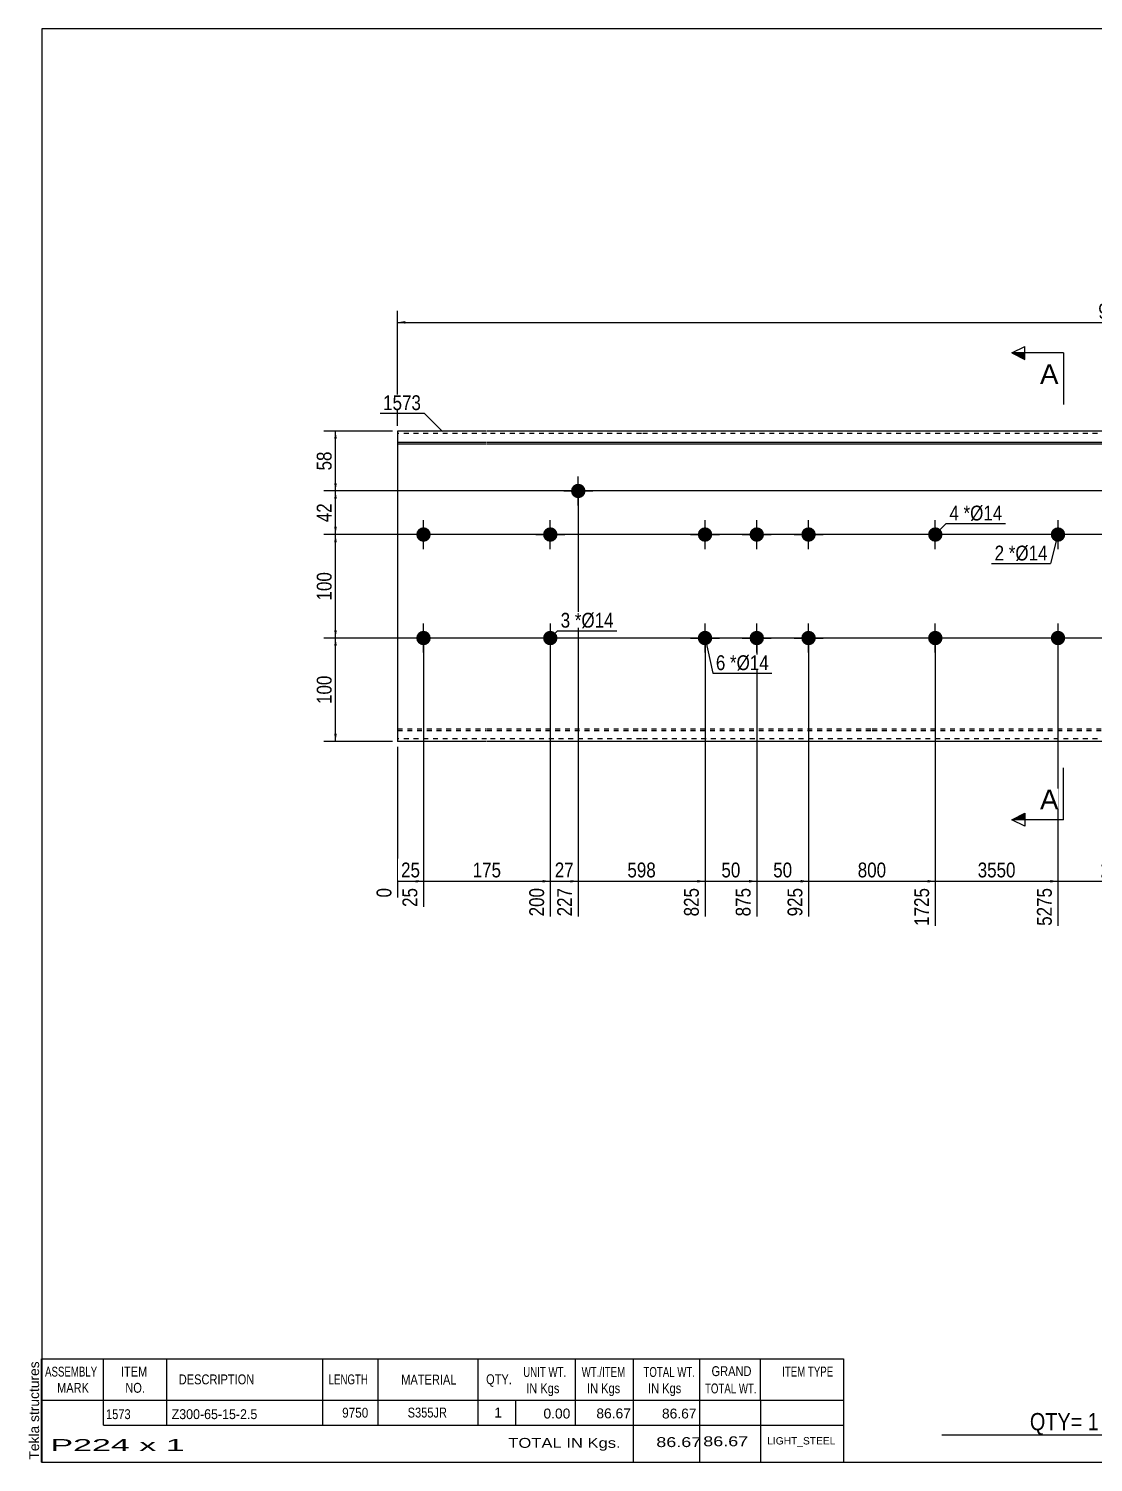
# Model space of a CAD drawing. Header units: millimetres. Extents: x -71 to 331, y -169 to 108.
# Drawn here: x -71.3 to 134.4, y -169.3 to 107.8 of the extents above; entities that cross this region are included whole.
import ezdxf

# ---------------------------------------------------------------- set-up
doc = ezdxf.new("R2010")
doc.units = ezdxf.units.MM
doc.linetypes.add('DXK_LINE_DOT1', pattern=[1.8814, 0.9407, -0.9407])
doc.styles.add('Arial', font='ARIAL.TTF', dxfattribs={"height": 0.2})
doc.styles.add('Arial Narrow', font='ARIALN.TTF', dxfattribs={"height": 0.2})

# ---------------------------------------------------------------- blocks, each defined once
blk = doc.blocks.new('Unknown-629085138-1893')
at = {"color": 5, "linetype": 'Continuous'}
for p, q in [((331.25, 107.75), (-68.75, 107.75)), ((-68.75, 107.75), (-68.75, -169.25)), ((331.25, -169.25), (331.25, 107.75)), ((-68.75, -169.25), (331.25, -169.25))]:
    blk.add_line(p, q, dxfattribs=at)
at = {"color": 174, "linetype": 'Continuous', "style": 'Arial'}
blk.add_text('Tekla structures', height=1.9102, rotation=90, dxfattribs=at).set_placement((-69.25, -168.75))
blk = doc.blocks.new('Bolt-629085138-1223 - 1203')
at = {"linetype": 'Continuous'}
for points in [[(57.98, 10, -1), (60.78, 10, -1)], [(67.98, 10, -1), (70.78, 10, -1)], [(77.98, 10, -1), (80.78, 10, -1)], [(57.98, -10, -1), (60.78, -10, -1)], [(67.98, -10, -1), (70.78, -10, -1)], [(77.98, -10, -1), (80.78, -10, -1)]]:
    blk.add_hatch(color=3, dxfattribs=at).paths.add_polyline_path(points)
at = {"color": 3, "linetype": 'Continuous'}
for p, q in [((59.38, 7.2), (59.38, 12.8)), ((69.38, 7.2), (69.38, 12.8)), ((79.38, 7.2), (79.38, 12.8)), ((56.58, 10), (62.18, 10)), ((66.58, 10), (72.18, 10)), ((76.58, 10), (82.18, 10)), ((59.38, -12.8), (59.38, -7.2)), ((69.38, -12.8), (69.38, -7.2)), ((79.38, -12.8), (79.38, -7.2)), ((56.58, -10), (62.18, -10)), ((66.58, -10), (72.18, -10)), ((76.58, -10), (82.18, -10))]:
    blk.add_line(p, q, dxfattribs=at)
blk = doc.blocks.new('Part-629085138-1218 - 1203')
at = {"color": 2, "linetype": 'Continuous'}
for p, q in [((0, 30), (0, -30)), ((17.19, 30), (0, 30)), ((0, 27.88), (17.19, 27.88)), ((47.08, 30), (17.29, 30)), ((17.29, 27.88), (47.08, 27.88)), ((91.57, 30), (47.18, 30)), ((47.18, 27.88), (91.57, 27.88)), ((116.06, 30), (91.67, 30)), ((91.67, 27.88), (116.06, 27.88)), ((138.96, 30), (116.16, 30)), ((116.16, 27.88), (138.96, 27.88)), ((163.45, 30), (139.06, 30)), ((139.06, 27.88), (163.45, 27.88)), ((186.35, 30), (163.55, 30)), ((163.55, 27.88), (186.35, 27.88)), ((230.83, 30), (186.45, 30)), ((186.45, 27.88), (230.83, 27.88)), ((260.72, 30), (230.93, 30)), ((230.93, 27.88), (260.72, 27.88)), ((278.02, 30), (260.82, 30)), ((260.82, 27.88), (278.02, 27.88)), ((278.02, 27.88), (278.02, 30)), ((278.02, -30), (278.02, 27.88)), ((0, 27.53), (17.19, 27.53)), ((17.29, 27.53), (47.08, 27.53)), ((47.18, 27.53), (91.57, 27.53)), ((91.67, 27.53), (116.06, 27.53)), ((116.16, 27.53), (138.96, 27.53)), ((139.06, 27.53), (163.45, 27.53)), ((163.55, 27.53), (186.35, 27.53)), ((186.45, 27.53), (230.83, 27.53)), ((230.93, 27.53), (260.72, 27.53)), ((260.82, 27.53), (278.02, 27.53)), ((17.19, -30), (0, -30)), ((47.08, -30), (17.29, -30)), ((91.57, -30), (47.18, -30)), ((116.06, -30), (91.67, -30)), ((138.96, -30), (116.16, -30)), ((163.45, -30), (139.06, -30)), ((186.35, -30), (163.55, -30)), ((230.83, -30), (186.45, -30)), ((260.72, -30), (230.93, -30)), ((278.02, -30), (260.82, -30))]:
    blk.add_line(p, q, dxfattribs=at)
at = {"color": 7, "linetype": 'DXK_LINE_DOT1'}
for p, q in [((17.19, 29.5), (0, 29.5)), ((47.08, 29.5), (17.29, 29.5)), ((91.57, 29.5), (47.18, 29.5)), ((116.06, 29.5), (91.67, 29.5)), ((138.96, 29.5), (116.16, 29.5)), ((163.45, 29.5), (139.06, 29.5)), ((186.35, 29.5), (163.55, 29.5)), ((230.83, 29.5), (186.45, 29.5)), ((260.72, 29.5), (230.93, 29.5)), ((278.02, 29.5), (260.82, 29.5)), ((0, -27.53), (17.19, -27.53)), ((17.29, -27.53), (47.08, -27.53)), ((47.18, -27.53), (91.57, -27.53)), ((91.67, -27.53), (116.06, -27.53)), ((116.16, -27.53), (138.96, -27.53)), ((139.06, -27.53), (163.45, -27.53)), ((163.55, -27.53), (186.35, -27.53)), ((186.45, -27.53), (230.83, -27.53)), ((230.93, -27.53), (260.72, -27.53)), ((260.82, -27.53), (278.02, -27.53)), ((0, -27.88), (17.19, -27.88)), ((17.19, -29.5), (0, -29.5)), ((17.29, -27.88), (47.08, -27.88)), ((47.08, -29.5), (17.29, -29.5)), ((47.18, -27.88), (91.57, -27.88)), ((91.57, -29.5), (47.18, -29.5)), ((91.67, -27.88), (116.06, -27.88)), ((116.06, -29.5), (91.67, -29.5)), ((116.16, -27.88), (138.96, -27.88)), ((138.96, -29.5), (116.16, -29.5)), ((139.06, -27.88), (163.45, -27.88)), ((163.45, -29.5), (139.06, -29.5)), ((163.55, -27.88), (186.35, -27.88)), ((186.35, -29.5), (163.55, -29.5)), ((186.45, -27.88), (230.83, -27.88)), ((230.83, -29.5), (186.45, -29.5)), ((230.93, -27.88), (260.72, -27.88)), ((260.72, -29.5), (230.93, -29.5)), ((260.82, -27.88), (278.02, -27.88)), ((278.02, -29.5), (260.82, -29.5))]:
    blk.add_line(p, q, dxfattribs=at)
blk = doc.blocks.new('Bolt-629085138-1224 - 1203')
at = {"linetype": 'Continuous'}
blk.add_hatch(color=3, dxfattribs=at).paths.add_polyline_path([(33.49, 18.42, -1), (36.29, 18.42, -1)])
at = {"color": 3, "linetype": 'Continuous'}
for p, q in [((34.89, 15.62), (34.89, 21.22)), ((32.09, 18.42), (37.69, 18.42))]:
    blk.add_line(p, q, dxfattribs=at)
blk = doc.blocks.new('Bolt-629085138-1225 - 1203')
at = {"linetype": 'Continuous'}
blk.add_hatch(color=3, dxfattribs=at).paths.add_polyline_path([(30.89, -10, -1), (28.09, -10, -1)])
at = {"color": 3, "linetype": 'Continuous'}
for p, q in [((29.49, -7.2), (29.49, -12.8)), ((32.29, -10), (26.69, -10))]:
    blk.add_line(p, q, dxfattribs=at)
blk = doc.blocks.new('Bolt-629085138-1226 - 1203')
at = {"linetype": 'Continuous'}
blk.add_hatch(color=3, dxfattribs=at).paths.add_polyline_path([(28.09, 10, -1), (30.89, 10, -1)])
at = {"color": 3, "linetype": 'Continuous'}
for p, q in [((29.49, 7.2), (29.49, 12.8)), ((26.69, 10), (32.29, 10))]:
    blk.add_line(p, q, dxfattribs=at)
blk = doc.blocks.new('Bolt-629085138-1227 - 1203')
at = {"linetype": 'Continuous'}
for points in [[(3.6, 10, -1), (6.4, 10, -1)], [(102.46, 10, -1), (105.26, 10, -1)]]:
    blk.add_hatch(color=3, dxfattribs=at).paths.add_polyline_path(points)
at = {"color": 3, "linetype": 'Continuous'}
for p, q in [((5, 7.2), (5, 12.8)), ((103.86, 7.2), (103.86, 12.8)), ((7.8, 10), (2.2, 10)), ((106.66, 10), (101.06, 10))]:
    blk.add_line(p, q, dxfattribs=at)
blk = doc.blocks.new('Bolt-629085138-1228 - 1203')
at = {"linetype": 'Continuous'}
for points in [[(3.6, -10, -1), (6.4, -10, -1)], [(102.46, -10, -1), (105.26, -10, -1)]]:
    blk.add_hatch(color=3, dxfattribs=at).paths.add_polyline_path(points)
at = {"color": 3, "linetype": 'Continuous'}
for p, q in [((5, -12.8), (5, -7.2)), ((103.86, -12.8), (103.86, -7.2)), ((7.8, -10), (2.2, -10)), ((106.66, -10), (101.06, -10))]:
    blk.add_line(p, q, dxfattribs=at)
blk = doc.blocks.new('Bolt-629085138-1232 - 1203')
at = {"linetype": 'Continuous'}
for points in [[(128.96, 10, -1), (126.16, 10, -1)], [(128.96, -10, -1), (126.16, -10, -1)]]:
    blk.add_hatch(color=3, dxfattribs=at).paths.add_polyline_path(points)
at = {"color": 3, "linetype": 'Continuous'}
for p, q in [((127.56, 12.8), (127.56, 7.2)), ((130.36, 10), (124.76, 10)), ((127.56, -7.2), (127.56, -12.8)), ((130.36, -10), (124.76, -10))]:
    blk.add_line(p, q, dxfattribs=at)
blk = doc.blocks.new('StraightDimension-629085138-1279 - 1203')
at = {"linetype": 'Continuous'}
blk.add_hatch(color=7, dxfattribs=at).paths.add_polyline_path([(67.88, -56.75), (69.38, -57), (67.88, -57.25)])
at = {"color": 7, "linetype": 'Continuous'}
for p, q in [((59.38, -11), (59.38, -63.78)), ((69.38, -11), (69.38, -63.78)), ((59.38, -57), (69.38, -57))]:
    blk.add_line(p, q, dxfattribs=at)
at = {"color": 0}
blk.add_wipeout([(66.8, -56.85), (66.8, -52.65), (61.95, -52.65), (61.95, -56.85)], dxfattribs=at)
at = {"color": 3, "style": 'Arial Narrow'}
blk.add_text('50', height=2.863, dxfattribs=at).set_placement((62.55, -56.25))
at = {"color": 0, "linetype": 'Continuous'}
blk.add_wipeout([(68.78, -57.7), (64.58, -57.7), (64.58, -64.38), (68.78, -64.38)], dxfattribs=at)
at = {"color": 3, "linetype": 'Continuous', "style": 'Arial Narrow'}
blk.add_text('875', height=2.863, rotation=90.0002, dxfattribs=at).set_placement((68.18, -63.78))
blk = doc.blocks.new('StraightDimension-629085138-1348 - 1203')
at = {"linetype": 'Continuous'}
for points in [[(-12.25, 28.5), (-12, 30), (-11.75, 28.5)], [(-11.75, 19.92), (-12, 18.42), (-12.25, 19.92)]]:
    blk.add_hatch(color=7, dxfattribs=at).paths.add_polyline_path(points)
at = {"color": 7, "linetype": 'Continuous'}
for p, q in [((-1, 30), (-14.25, 30)), ((-12, 18.42), (-12, 30)), ((242.13, 18.42), (-14.25, 18.42))]:
    blk.add_line(p, q, dxfattribs=at)
at = {"color": 0}
blk.add_wipeout([(-12.15, 26.64), (-16.35, 26.64), (-16.35, 21.78), (-12.15, 21.78)], dxfattribs=at)
at = {"color": 3, "style": 'Arial Narrow'}
blk.add_text('58', height=2.863, rotation=90.0002, dxfattribs=at).set_placement((-12.75, 22.38))
blk = doc.blocks.new('StraightDimension-629085138-1283 - 1203')
at = {"linetype": 'Continuous'}
blk.add_hatch(color=7, dxfattribs=at).paths.add_polyline_path([(3.5, -56.75), (5, -57), (3.5, -57.25)])
at = {"color": 7, "linetype": 'Continuous'}
for p, q in [((5, -11), (5, -61.96)), ((0, -31), (0, -60.13)), ((0, -57), (5, -57))]:
    blk.add_line(p, q, dxfattribs=at)
at = {"color": 0}
blk.add_wipeout([(4.93, -56.85), (4.93, -52.65), (0.07, -52.65), (0.07, -56.85)], dxfattribs=at)
at = {"color": 3, "style": 'Arial Narrow'}
blk.add_text('25', height=2.863, dxfattribs=at).set_placement((0.67, -56.25))
at = {"color": 0, "linetype": 'Continuous'}
blk.add_wipeout([(4.4, -57.7), (0.2, -57.7), (0.2, -62.56), (4.4, -62.56)], dxfattribs=at)
at = {"color": 3, "linetype": 'Continuous', "style": 'Arial Narrow'}
blk.add_text('25', height=2.863, rotation=90.0002, dxfattribs=at).set_placement((3.8, -61.96))
at = {"color": 0, "linetype": 'Continuous'}
blk.add_wipeout([(-0.6, -57.7), (-4.8, -57.7), (-4.8, -60.73), (-0.6, -60.73)], dxfattribs=at)
at = {"color": 3, "linetype": 'Continuous', "style": 'Arial Narrow'}
blk.add_text('0', height=2.86, rotation=90.0002, dxfattribs=at).set_placement((-1.2, -60.13))
blk = doc.blocks.new('StraightDimension-629085138-1282 - 1203')
at = {"linetype": 'Continuous'}
blk.add_hatch(color=7, dxfattribs=at).paths.add_polyline_path([(27.99, -56.75), (29.49, -57), (27.99, -57.25)])
at = {"color": 7, "linetype": 'Continuous'}
for p, q in [((5, -11), (5, -61.96)), ((29.49, -11), (29.49, -63.78)), ((5, -57), (29.49, -57))]:
    blk.add_line(p, q, dxfattribs=at)
at = {"color": 0}
blk.add_wipeout([(20.59, -56.85), (20.59, -52.65), (13.9, -52.65), (13.9, -56.85)], dxfattribs=at)
at = {"color": 0, "linetype": 'Continuous'}
blk.add_wipeout([(28.89, -57.7), (24.69, -57.7), (24.69, -64.38), (28.89, -64.38)], dxfattribs=at)
at = {"color": 3, "style": 'Arial Narrow'}
blk.add_text('175', height=2.863, dxfattribs=at).set_placement((14.5, -56.25))
at = {"color": 3, "linetype": 'Continuous', "style": 'Arial Narrow'}
blk.add_text('200', height=2.863, rotation=90.0002, dxfattribs=at).set_placement((28.29, -63.78))
blk = doc.blocks.new('StraightDimension-629085138-1350 - 1203')
at = {"linetype": 'Continuous'}
for points in [[(-12.25, 8.5), (-12, 10), (-11.75, 8.5)], [(-11.75, -8.5), (-12, -10), (-12.25, -8.5)]]:
    blk.add_hatch(color=7, dxfattribs=at).paths.add_polyline_path(points)
at = {"color": 7, "linetype": 'Continuous'}
for p, q in [((150.25, 10), (-14.25, 10)), ((-12, -10), (-12, 10)), ((150.25, -10), (-14.25, -10))]:
    blk.add_line(p, q, dxfattribs=at)
at = {"color": 0}
blk.add_wipeout([(-12.15, 3.34), (-16.35, 3.34), (-16.35, -3.34), (-12.15, -3.34)], dxfattribs=at)
at = {"color": 3, "style": 'Arial Narrow'}
blk.add_text('100', height=2.863, rotation=90.0002, dxfattribs=at).set_placement((-12.75, -2.74))
blk = doc.blocks.new('StraightDimension-629085138-1280 - 1203')
at = {"linetype": 'Continuous'}
blk.add_hatch(color=7, dxfattribs=at).paths.add_polyline_path([(57.88, -56.75), (59.38, -57), (57.88, -57.25)])
at = {"color": 7, "linetype": 'Continuous'}
for p, q in [((34.89, 17.42), (34.89, -63.78)), ((59.38, -11), (59.38, -63.78)), ((34.89, -57), (59.38, -57))]:
    blk.add_line(p, q, dxfattribs=at)
at = {"color": 0}
blk.add_wipeout([(50.47, -56.85), (50.47, -52.65), (43.79, -52.65), (43.79, -56.85)], dxfattribs=at)
at = {"color": 0, "linetype": 'Continuous'}
blk.add_wipeout([(58.78, -57.7), (54.58, -57.7), (54.58, -64.38), (58.78, -64.38)], dxfattribs=at)
at = {"color": 3, "style": 'Arial Narrow'}
blk.add_text('598', height=2.863, dxfattribs=at).set_placement((44.39, -56.25))
at = {"color": 3, "linetype": 'Continuous', "style": 'Arial Narrow'}
blk.add_text('825', height=2.863, rotation=90.0002, dxfattribs=at).set_placement((58.18, -63.78))
blk = doc.blocks.new('StraightDimension-629085138-1351 - 1203')
at = {"linetype": 'Continuous'}
for points in [[(-12.25, -11.5), (-12, -10), (-11.75, -11.5)], [(-11.75, -28.5), (-12, -30), (-12.25, -28.5)]]:
    blk.add_hatch(color=7, dxfattribs=at).paths.add_polyline_path(points)
at = {"color": 7, "linetype": 'Continuous'}
for p, q in [((150.25, -10), (-14.25, -10)), ((-12, -30), (-12, -10)), ((-1, -30), (-14.25, -30))]:
    blk.add_line(p, q, dxfattribs=at)
at = {"color": 0}
blk.add_wipeout([(-12.15, -16.66), (-16.35, -16.66), (-16.35, -23.34), (-12.15, -23.34)], dxfattribs=at)
at = {"color": 3, "style": 'Arial Narrow'}
blk.add_text('100', height=2.863, rotation=90.0002, dxfattribs=at).set_placement((-12.75, -22.74))
blk = doc.blocks.new('StraightDimension-629085138-1281 - 1203')
at = {"linetype": 'Continuous'}
blk.add_hatch(color=7, dxfattribs=at).paths.add_polyline_path([(33.39, -56.75), (34.89, -57), (33.39, -57.25)])
at = {"color": 7, "linetype": 'Continuous'}
for p, q in [((34.89, 17.42), (34.89, -63.78)), ((29.49, -11), (29.49, -63.78)), ((29.49, -57), (34.89, -57))]:
    blk.add_line(p, q, dxfattribs=at)
at = {"color": 0}
blk.add_wipeout([(34.62, -56.85), (34.62, -52.65), (29.76, -52.65), (29.76, -56.85)], dxfattribs=at)
at = {"color": 3, "style": 'Arial Narrow'}
blk.add_text('27', height=2.863, dxfattribs=at).set_placement((30.36, -56.25))
at = {"color": 0, "linetype": 'Continuous'}
blk.add_wipeout([(34.29, -57.7), (30.09, -57.7), (30.09, -64.38), (34.29, -64.38)], dxfattribs=at)
at = {"color": 3, "linetype": 'Continuous', "style": 'Arial Narrow'}
blk.add_text('227', height=2.863, rotation=90.0002, dxfattribs=at).set_placement((33.69, -63.78))
blk = doc.blocks.new('StraightDimension-629085138-1275 - 1203')
at = {"linetype": 'Continuous'}
blk.add_hatch(color=7, dxfattribs=at).paths.add_polyline_path([(149.75, -56.75), (151.25, -57), (149.75, -57.25)])
at = {"color": 7, "linetype": 'Continuous'}
for p, q in [((127.56, -11), (127.56, -65.61)), ((151.25, -11), (151.25, -65.61)), ((127.56, -57), (151.25, -57))]:
    blk.add_line(p, q, dxfattribs=at)
at = {"color": 0}
blk.add_wipeout([(143.66, -56.85), (143.66, -52.65), (135.15, -52.65), (135.15, -56.85)], dxfattribs=at)
at = {"color": 0, "linetype": 'Continuous'}
blk.add_wipeout([(150.65, -57.7), (146.45, -57.7), (146.45, -66.21), (150.65, -66.21)], dxfattribs=at)
at = {"color": 3, "style": 'Arial Narrow'}
blk.add_text('2750', height=2.863, dxfattribs=at).set_placement((135.75, -56.25))
at = {"color": 3, "linetype": 'Continuous', "style": 'Arial Narrow'}
blk.add_text('8025', height=2.863, rotation=90.0002, dxfattribs=at).set_placement((150.05, -65.61))
blk = doc.blocks.new('StraightDimension-629085138-1276 - 1203')
at = {"linetype": 'Continuous'}
blk.add_hatch(color=7, dxfattribs=at).paths.add_polyline_path([(126.06, -56.75), (127.56, -57), (126.06, -57.25)])
at = {"color": 7, "linetype": 'Continuous'}
for p, q in [((103.86, -11), (103.86, -65.61)), ((127.56, -11), (127.56, -65.61)), ((103.86, -57), (127.56, -57))]:
    blk.add_line(p, q, dxfattribs=at)
at = {"color": 0}
blk.add_wipeout([(119.97, -56.85), (119.97, -52.65), (111.45, -52.65), (111.45, -56.85)], dxfattribs=at)
at = {"color": 0, "linetype": 'Continuous'}
blk.add_wipeout([(126.96, -57.7), (122.76, -57.7), (122.76, -66.21), (126.96, -66.21)], dxfattribs=at)
at = {"color": 3, "style": 'Arial Narrow'}
blk.add_text('3550', height=2.863, dxfattribs=at).set_placement((112.05, -56.25))
at = {"color": 3, "linetype": 'Continuous', "style": 'Arial Narrow'}
blk.add_text('5275', height=2.863, rotation=90.0002, dxfattribs=at).set_placement((126.36, -65.61))
blk = doc.blocks.new('StraightDimension-629085138-1277 - 1203')
at = {"linetype": 'Continuous'}
blk.add_hatch(color=7, dxfattribs=at).paths.add_polyline_path([(102.36, -56.75), (103.86, -57), (102.36, -57.25)])
at = {"color": 7, "linetype": 'Continuous'}
for p, q in [((79.38, -11), (79.38, -63.78)), ((103.86, -11), (103.86, -65.61)), ((79.38, -57), (103.86, -57))]:
    blk.add_line(p, q, dxfattribs=at)
at = {"color": 0}
blk.add_wipeout([(94.96, -56.85), (94.96, -52.65), (88.28, -52.65), (88.28, -56.85)], dxfattribs=at)
at = {"color": 0, "linetype": 'Continuous'}
blk.add_wipeout([(103.26, -57.7), (99.06, -57.7), (99.06, -66.21), (103.26, -66.21)], dxfattribs=at)
at = {"color": 3, "style": 'Arial Narrow'}
blk.add_text('800', height=2.863, dxfattribs=at).set_placement((88.88, -56.25))
at = {"color": 3, "linetype": 'Continuous', "style": 'Arial Narrow'}
blk.add_text('1725', height=2.863, rotation=90.0002, dxfattribs=at).set_placement((102.66, -65.61))
blk = doc.blocks.new('StraightDimension-629085138-1349 - 1203')
at = {"linetype": 'Continuous'}
for points in [[(-12.25, 16.92), (-12, 18.42), (-11.75, 16.92)], [(-11.75, 11.5), (-12, 10), (-12.25, 11.5)]]:
    blk.add_hatch(color=7, dxfattribs=at).paths.add_polyline_path(points)
at = {"color": 7, "linetype": 'Continuous'}
for p, q in [((242.13, 18.42), (-14.25, 18.42)), ((-12, 10), (-12, 18.42)), ((150.25, 10), (-14.25, 10))]:
    blk.add_line(p, q, dxfattribs=at)
at = {"color": 0}
blk.add_wipeout([(-12.15, 16.64), (-16.35, 16.64), (-16.35, 11.78), (-12.15, 11.78)], dxfattribs=at)
at = {"color": 3, "style": 'Arial Narrow'}
blk.add_text('42', height=2.863, rotation=90.0002, dxfattribs=at).set_placement((-12.75, 12.38))
blk = doc.blocks.new('StraightDimension-629085138-1278 - 1203')
at = {"linetype": 'Continuous'}
blk.add_hatch(color=7, dxfattribs=at).paths.add_polyline_path([(77.88, -56.75), (79.38, -57), (77.88, -57.25)])
at = {"color": 7, "linetype": 'Continuous'}
for p, q in [((69.38, -11), (69.38, -63.78)), ((79.38, -11), (79.38, -63.78)), ((69.38, -57), (79.38, -57))]:
    blk.add_line(p, q, dxfattribs=at)
at = {"color": 0}
blk.add_wipeout([(76.8, -56.85), (76.8, -52.65), (71.95, -52.65), (71.95, -56.85)], dxfattribs=at)
at = {"color": 3, "style": 'Arial Narrow'}
blk.add_text('50', height=2.863, dxfattribs=at).set_placement((72.55, -56.25))
at = {"color": 0, "linetype": 'Continuous'}
blk.add_wipeout([(78.78, -57.7), (74.58, -57.7), (74.58, -64.38), (78.78, -64.38)], dxfattribs=at)
at = {"color": 3, "linetype": 'Continuous', "style": 'Arial Narrow'}
blk.add_text('925', height=2.863, rotation=90.0002, dxfattribs=at).set_placement((78.18, -63.78))
blk = doc.blocks.new('StraightDimension-629085138-1378 - 1203')
at = {"linetype": 'Continuous'}
for points in [[(1.5, 50.75), (0, 51), (1.5, 51.25)], [(276.52, 51.25), (278.02, 51), (276.52, 50.75)]]:
    blk.add_hatch(color=7, dxfattribs=at).paths.add_polyline_path(points)
at = {"color": 7, "linetype": 'Continuous'}
for p, q in [((0, 31), (0, 53.25)), ((278.02, 31), (278.02, 53.25)), ((0, 51), (278.02, 51))]:
    blk.add_line(p, q, dxfattribs=at)
at = {"color": 0}
blk.add_wipeout([(143.26, 51.15), (143.26, 55.35), (134.75, 55.35), (134.75, 51.15)], dxfattribs=at)
at = {"color": 3, "style": 'Arial Narrow'}
blk.add_text('9750', height=2.863, dxfattribs=at).set_placement((135.35, 51.75))
blk = doc.blocks.new('CBS_BOM-629085138-1918')
at = {"color": 7, "linetype": 'Continuous'}
for p, q in [((-68.78, -157.28), (-68.78, -149.28)), ((-68.78, -149.28), (86.14, -149.28)), ((-56.78, -157.28), (-56.78, -149.28)), ((-44.59, -157.28), (-44.59, -149.28)), ((-14.43, -157.28), (-14.43, -149.28)), ((-3.75, -157.28), (-3.75, -149.28)), ((15.57, -157.28), (15.57, -149.28)), ((34.37, -157.28), (34.37, -149.28)), ((45.58, -157.28), (45.58, -149.28)), ((58.37, -157.28), (58.37, -149.28)), ((70.12, -157.28), (70.12, -149.28)), ((86.14, -149.29), (86.14, -157.27)), ((-68.78, -157.28), (86.14, -157.28)), ((-68.78, -162.08), (-68.78, -157.28)), ((-56.78, -162.08), (-56.78, -157.28)), ((-44.59, -162.08), (-44.59, -157.28)), ((-14.43, -162.08), (-14.43, -157.28)), ((-3.75, -162.08), (-3.75, -157.28)), ((15.57, -162.08), (15.57, -157.28)), ((22.83, -162.08), (22.83, -157.28)), ((34.37, -162.08), (34.37, -157.28)), ((45.58, -162.08), (45.58, -157.28)), ((58.37, -162.08), (58.37, -157.28)), ((70.14, -162.08), (70.14, -157.28)), ((86.14, -157.28), (86.14, -162.08)), ((-68.78, -169.28), (-68.78, -162.1)), ((-56.78, -162.08), (86.14, -162.08)), ((45.58, -169.28), (45.58, -162.1)), ((58.37, -169.28), (58.37, -162.1)), ((70.18, -169.28), (70.18, -162.1)), ((86.14, -162.08), (86.14, -169.28)), ((-68.78, -169.28), (86.14, -169.28))]:
    blk.add_line(p, q, dxfattribs=at)
at = {"color": 3, "linetype": 'Continuous', "style": 'Arial'}
for s, height, width, p in [('ASSEMBLY', 1.91, 0.7, (-68.1, -152.71)), ('ITEM', 1.91, 0.8, (-53.45, -152.71)), ('DESCRIPTION', 1.9102, 0.8, (-42.27, -154.21)), ('LENGTH', 1.91, 0.7, (-13.32, -154.21)), ('MATERIAL', 1.91, 0.8, (0.7, -154.26)), ('QTY.', 1.91, 0.8, (17.09, -154.18)), ('UNIT WT.', 1.91, 0.7, (24.26, -152.78)), ('WT./ITEM', 1.91, 0.7, (35.55, -152.78)), ('TOTAL WT.', 1.91, 0.7, (47.49, -152.78)), ('GRAND', 1.91, 0.8, (60.64, -152.62)), ('ITEM TYPE', 1.91, 0.7, (74.28, -152.7)), ('MARK', 1.91, 0.8, (-65.78, -155.84)), ('NO.', 1.91, 0.8, (-52.6, -155.84)), ('IN Kgs', 1.91, 0.8, (24.84, -155.92)), ('IN Kgs', 1.91, 0.8, (36.59, -155.92)), ('IN Kgs', 1.91, 0.8, (48.38, -155.92)), ('TOTAL WT.', 1.91, 0.7, (59.38, -155.96))]:
    blk.add_text(s, height=height, dxfattribs=dict(at, width=width)).set_placement(p)
at = {"color": 7, "linetype": 'Continuous', "style": 'Arial'}
for s, height, width, p in [('1573', 1.91, 0.8, (-56.32, -160.93)), ('Z300-65-15-2.5', 1.9102, 0.9, (-43.65, -160.93)), ('9750', 1.91, 0.85, (-10.71, -160.65)), ('S355JR', 1.91, 0.8, (1.94, -160.62))]:
    blk.add_text(s, height=height, dxfattribs=dict(at, width=width)).set_placement(p)
for s, p in [('1', (18.66, -160.62)), ('0.00', (28.17, -160.81)), ('86.67', (38.39, -160.78)), ('86.67', (51.06, -160.81))]:
    blk.add_text(s, height=1.91, dxfattribs=at).set_placement(p)
at = {"color": 6, "linetype": 'Continuous', "style": 'Arial'}
for s, height, width, p in [('P224 x 1', 2.292, 2.05, (-67.06, -167.09)), ('TOTAL IN Kgs.', 1.9102, 1.2, (21.38, -166.48)), ('86.67', 1.91, 1.3, (49.97, -166.33)), ('86.67', 1.91, 1.3, (59.04, -166.17))]:
    blk.add_text(s, height=height, dxfattribs=dict(at, width=width)).set_placement(p)
blk.add_text('LIGHT_STEEL', height=1.4135, dxfattribs=at).set_placement((71.39, -165.83))
blk = doc.blocks.new('CBS_CALLOFF-629085138-1919')
at = {"color": 7, "linetype": 'Continuous'}
blk.add_line((105.13, -163.98), (221.36, -164), dxfattribs=at)
at = {"color": 3, "linetype": 'Continuous', "style": 'Arial Narrow'}
blk.add_text('QTY= 1 Nos.      COLD FORMED     MKD : P224', height=3.3405, dxfattribs=at).set_placement((122.13, -163.09))
blk = doc.blocks.new('MarkSet-629085138-1400 - 1203')
at = {"color": 0}
blk.add_wipeout([(33.33, -7.99), (33.33, -4.99), (31.5, -4.99), (31.5, -7.99)], dxfattribs=at)
blk.add_wipeout([(33.33, -7.99), (33.33, -4.99), (31.5, -4.99), (31.5, -7.99)], dxfattribs=at)
at = {"color": 7, "linetype": 'Continuous'}
blk.add_line((29.49, -10), (30.9, -8.59), dxfattribs=at)
at = {"color": 0}
blk.add_wipeout([(35.51, -7.99), (35.51, -4.99), (34.23, -4.99), (34.23, -7.99)], dxfattribs=at)
blk.add_wipeout([(35.51, -7.99), (35.51, -4.99), (34.23, -4.99), (34.23, -7.99)], dxfattribs=at)
at = {"color": 3, "style": 'Arial Narrow'}
blk.add_text('3', height=2.86, dxfattribs=at).set_placement((31.5, -7.99))
at = {"color": 0}
blk.add_wipeout([(41.72, -7.99), (41.72, -4.99), (35.51, -4.99), (35.51, -7.99)], dxfattribs=at)
blk.add_wipeout([(41.72, -7.99), (41.72, -4.99), (35.51, -4.99), (35.51, -7.99)], dxfattribs=at)
at = {"color": 7, "linetype": 'Continuous'}
blk.add_line((30.9, -8.59), (42.32, -8.59), dxfattribs=at)
at = {"color": 3, "style": 'Arial Narrow'}
for s, height, p in [('*', 2.86, (34.23, -7.99)), ('Ø14', 2.863, (35.51, -7.99))]:
    blk.add_text(s, height=height, dxfattribs=at).set_placement(p)
blk = doc.blocks.new('Mark-629085138-1417 - 1203')
at = {"color": 0}
blk.add_wipeout([(117.15, 4.99), (117.15, 7.99), (115.32, 7.99), (115.32, 4.99)], dxfattribs=at)
blk.add_wipeout([(117.15, 4.99), (117.15, 7.99), (115.32, 7.99), (115.32, 4.99)], dxfattribs=at)
blk.add_wipeout([(119.33, 4.99), (119.33, 7.99), (118.05, 7.99), (118.05, 4.99)], dxfattribs=at)
blk.add_wipeout([(119.33, 4.99), (119.33, 7.99), (118.05, 7.99), (118.05, 4.99)], dxfattribs=at)
at = {"color": 3, "style": 'Arial Narrow'}
blk.add_text('2', height=2.86, dxfattribs=at).set_placement((115.32, 4.99))
at = {"color": 0}
blk.add_wipeout([(125.54, 4.99), (125.54, 7.99), (119.33, 7.99), (119.33, 4.99)], dxfattribs=at)
blk.add_wipeout([(125.54, 4.99), (125.54, 7.99), (119.33, 7.99), (119.33, 4.99)], dxfattribs=at)
at = {"color": 7, "linetype": 'Continuous'}
for p in [(127.56, 10), (114.72, 4.39)]:
    blk.add_line(p, (126.14, 4.39), dxfattribs=at)
at = {"color": 3, "style": 'Arial Narrow'}
for s, height, p in [('*', 2.86, (118.05, 4.99)), ('Ø14', 2.863, (119.33, 4.99))]:
    blk.add_text(s, height=height, dxfattribs=at).set_placement(p)
blk = doc.blocks.new('MarkSet-629085138-1406 - 1203')
at = {"color": 0}
blk.add_wipeout([(108.41, 12.72), (108.41, 15.72), (106.59, 15.72), (106.59, 12.72)], dxfattribs=at)
blk.add_wipeout([(108.41, 12.72), (108.41, 15.72), (106.59, 15.72), (106.59, 12.72)], dxfattribs=at)
at = {"color": 7, "linetype": 'Continuous'}
blk.add_line((103.86, 10), (105.99, 12.12), dxfattribs=at)
at = {"color": 0}
blk.add_wipeout([(110.59, 12.72), (110.59, 15.72), (109.31, 15.72), (109.31, 12.72)], dxfattribs=at)
blk.add_wipeout([(110.59, 12.72), (110.59, 15.72), (109.31, 15.72), (109.31, 12.72)], dxfattribs=at)
at = {"color": 3, "style": 'Arial Narrow'}
blk.add_text('4', height=2.86, dxfattribs=at).set_placement((106.59, 12.72))
at = {"color": 0}
blk.add_wipeout([(116.8, 12.72), (116.8, 15.72), (110.59, 15.72), (110.59, 12.72)], dxfattribs=at)
blk.add_wipeout([(116.8, 12.72), (116.8, 15.72), (110.59, 15.72), (110.59, 12.72)], dxfattribs=at)
at = {"color": 7, "linetype": 'Continuous'}
blk.add_line((105.99, 12.12), (117.4, 12.12), dxfattribs=at)
at = {"color": 3, "style": 'Arial Narrow'}
for s, height, p in [('*', 2.86, (109.31, 12.72)), ('Ø14', 2.863, (110.59, 12.72))]:
    blk.add_text(s, height=height, dxfattribs=at).set_placement(p)
blk = doc.blocks.new('SectionMark-629085138-1265 - 1203')
at = {"linetype": 'Continuous'}
for points in [[(121.15, 45.1), (121.15, 43.85), (118.65, 45.1)], [(121.15, -43.85), (121.15, -45.1), (118.65, -45.1)]]:
    blk.add_hatch(color=30, dxfattribs=at).paths.add_polyline_path(points)
at = {"color": 30, "linetype": 'Continuous'}
for p, q in [((118.65, 45.1), (121.15, 46.35)), ((128.65, 45.1), (118.65, 45.1)), ((118.65, 45.1), (121.15, 43.85)), ((121.15, 43.85), (121.15, 46.35)), ((118.65, -45.1), (121.15, -43.85)), ((121.15, -43.85), (121.15, -46.35)), ((128.65, -45.1), (118.65, -45.1)), ((121.15, -46.35), (118.65, -45.1))]:
    blk.add_line(p, q, dxfattribs=at)
at = {"color": 0, "linetype": 'Continuous'}
for points in [[(127.65, 39.1), (127.65, 43.1), (124.09, 43.1), (124.09, 39.1)], [(127.65, -43.1), (127.65, -39.1), (124.09, -39.1), (124.09, -43.1)]]:
    blk.add_wipeout(points, dxfattribs=at)
at = {"color": 30, "linetype": 'Continuous'}
for p, q in [((128.65, 45.1), (128.65, 35.1)), ((128.65, -45.1), (128.65, -35.1))]:
    blk.add_line(p, q, dxfattribs=at)
at = {"color": 96, "linetype": 'Continuous', "style": 'Arial'}
for p in [(124.09, 39.1), (124.09, -43.1)]:
    blk.add_text('A', height=3.82, dxfattribs=at).set_placement(p)
blk = doc.blocks.new('Mark-629085138-1381 - 1203')
at = {"color": 0}
blk.add_wipeout([(4.51, 34.04), (4.51, 37.04), (-2.8, 37.04), (-2.8, 34.04)], dxfattribs=at)
blk.add_wipeout([(4.51, 34.04), (4.51, 37.04), (-2.8, 37.04), (-2.8, 34.04)], dxfattribs=at)
at = {"color": 7, "linetype": 'Continuous'}
for p in [(-3.4, 33.44), (8.65, 29.9)]:
    blk.add_line(p, (5.11, 33.44), dxfattribs=at)
at = {"color": 3, "style": 'Arial Narrow'}
blk.add_text('1573', height=2.863, dxfattribs=at).set_placement((-2.8, 34.04))
blk = doc.blocks.new('Mark-629085138-1416 - 1203')
at = {"color": 0}
blk.add_wipeout([(63.3, -16.2), (63.3, -13.2), (61.48, -13.2), (61.48, -16.2)], dxfattribs=at)
blk.add_wipeout([(63.3, -16.2), (63.3, -13.2), (61.48, -13.2), (61.48, -16.2)], dxfattribs=at)
at = {"color": 7, "linetype": 'Continuous'}
blk.add_line((59.38, -10), (60.88, -16.8), dxfattribs=at)
at = {"color": 0}
blk.add_wipeout([(65.48, -16.2), (65.48, -13.2), (64.2, -13.2), (64.2, -16.2)], dxfattribs=at)
blk.add_wipeout([(65.48, -16.2), (65.48, -13.2), (64.2, -13.2), (64.2, -16.2)], dxfattribs=at)
at = {"color": 3, "style": 'Arial Narrow'}
blk.add_text('6', height=2.86, dxfattribs=at).set_placement((61.48, -16.2))
at = {"color": 0}
blk.add_wipeout([(71.7, -16.2), (71.7, -13.2), (65.48, -13.2), (65.48, -16.2)], dxfattribs=at)
blk.add_wipeout([(71.7, -16.2), (71.7, -13.2), (65.48, -13.2), (65.48, -16.2)], dxfattribs=at)
at = {"color": 7, "linetype": 'Continuous'}
blk.add_line((60.88, -16.8), (72.3, -16.8), dxfattribs=at)
at = {"color": 3, "style": 'Arial Narrow'}
for s, height, p in [('*', 2.86, (64.2, -16.2)), ('Ø14', 2.863, (65.48, -16.2))]:
    blk.add_text(s, height=height, dxfattribs=at).set_placement(p)

msp = doc.modelspace()

# ---------------------------------------------------------------- block references
for name in ['Unknown-629085138-1893', 'Part-629085138-1218 - 1203', 'Bolt-629085138-1224 - 1203', 'Bolt-629085138-1227 - 1203', 'Bolt-629085138-1226 - 1203', 'Bolt-629085138-1223 - 1203', 'Bolt-629085138-1232 - 1203', 'Bolt-629085138-1228 - 1203', 'Bolt-629085138-1225 - 1203', 'CBS_BOM-629085138-1918', 'CBS_CALLOFF-629085138-1919']:
    msp.add_blockref(name, (0, 0))

# ---------------------------------------------------------------- next in the draw order: block references
for name in ['StraightDimension-629085138-1348 - 1203', 'StraightDimension-629085138-1283 - 1203', 'StraightDimension-629085138-1279 - 1203']:
    msp.add_blockref(name, (0, 0))

# ---------------------------------------------------------------- next in the draw order: block references
for name in ['StraightDimension-629085138-1378 - 1203', 'StraightDimension-629085138-1282 - 1203']:
    msp.add_blockref(name, (0, 0))

# ---------------------------------------------------------------- next in the draw order: block references
for name in ['Mark-629085138-1381 - 1203', 'StraightDimension-629085138-1350 - 1203']:
    msp.add_blockref(name, (0, 0))

# ---------------------------------------------------------------- next in the draw order: block references
msp.add_blockref('StraightDimension-629085138-1280 - 1203', (0, 0))

# ---------------------------------------------------------------- next in the draw order: block references
msp.add_blockref('StraightDimension-629085138-1351 - 1203', (0, 0))

# ---------------------------------------------------------------- next in the draw order: block references
for name in ['StraightDimension-629085138-1281 - 1203', 'StraightDimension-629085138-1275 - 1203']:
    msp.add_blockref(name, (0, 0))

# ---------------------------------------------------------------- next in the draw order: block references
for name in ['StraightDimension-629085138-1349 - 1203', 'MarkSet-629085138-1400 - 1203', 'StraightDimension-629085138-1276 - 1203']:
    msp.add_blockref(name, (0, 0))

# ---------------------------------------------------------------- next in the draw order: block references
for name in ['Mark-629085138-1417 - 1203', 'StraightDimension-629085138-1277 - 1203']:
    msp.add_blockref(name, (0, 0))

# ---------------------------------------------------------------- next in the draw order: block references
for name in ['MarkSet-629085138-1406 - 1203', 'StraightDimension-629085138-1278 - 1203']:
    msp.add_blockref(name, (0, 0))

# ---------------------------------------------------------------- next in the draw order: block references
for name in ['SectionMark-629085138-1265 - 1203', 'Mark-629085138-1416 - 1203']:
    msp.add_blockref(name, (0, 0))

doc.saveas('drawing.dxf')
